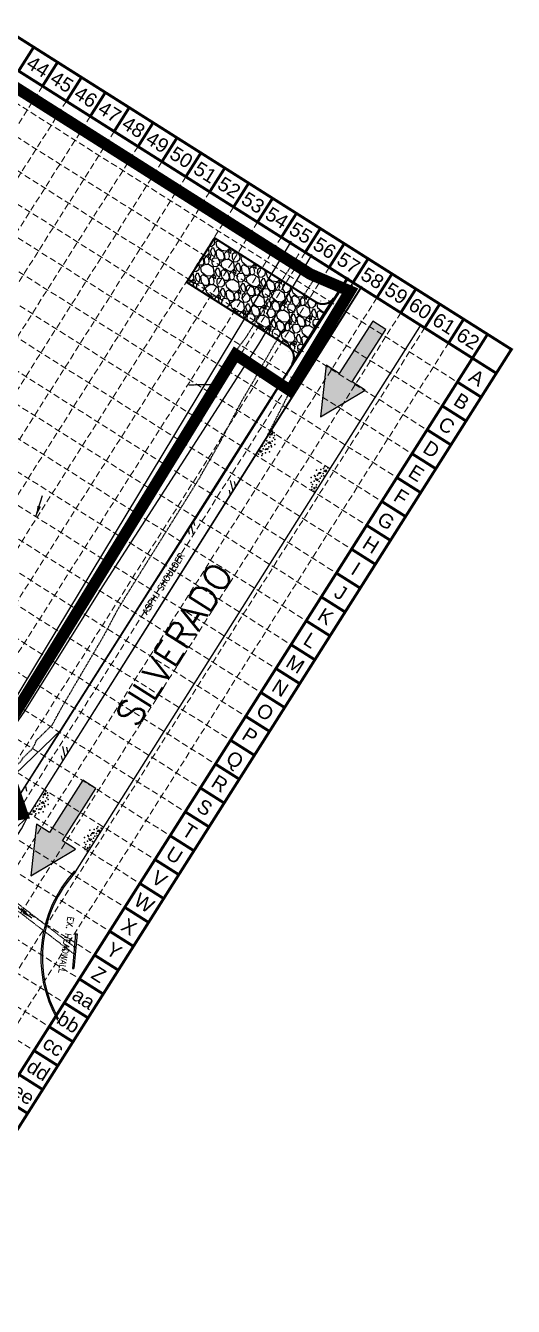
# Model space of a CAD drawing. Extents: x 4298 to 5039, y 4568 to 5236.
# Drawn here: x 4870 to 5039.1, y 4567.7 to 5011.9 of the extents above; entities that cross this region are included whole.
import ezdxf
from ezdxf.enums import TextEntityAlignment as Align

# ---------------------------------------------------------------- set-up
doc = ezdxf.new("R2010")
doc.units = 0
doc.header["$LTSCALE"] = 0.4
doc.header["$MEASUREMENT"] = 0
doc.linetypes.add('DASHED', pattern=[0.75, 0.5, -0.25])
doc.linetypes.add('HIDDEN', pattern=[0.375, 0.25, -0.125])
doc.layers.get('0').update_dxf_attribs({"linetype": 'CONTINUOUS'})
for name, color, linetype in [('BASE', 7, 'CONTINUOUS'), ('BOUNDARY', 1, 'CONTINUOUS'), ('CONTOURS', 35, 'DASHED'), ('ECURB', 2, 'CONTINUOUS'), ('ESTRM', 7, 'HIDDEN'), ('GL', 7, 'CONTINUOUS'), ('GRID', 254, 'HIDDEN'), ('LEGEND', 7, 'CONTINUOUS'), ('LIMITS OF DISTURBANCE', 1, 'DASHED'), ('STNAME', 1, 'CONTINUOUS')]:
    doc.layers.add(name, color=color, linetype=linetype)
doc.styles.get("Standard").update_dxf_attribs({"font": 'ARIAL.TTF'})
doc.styles.add('TEXT100', font='simplex.shx', dxfattribs={"height": 2.64})
doc.styles.add('TEXT175', font='simplex.shx', dxfattribs={"height": 4.53})
doc.styles.add('TEXT80', font='simplex.shx', dxfattribs={"height": 2.1})
doc.dimstyles.get("Standard").update_dxf_attribs({"dimtxt": 0.18, "dimasz": 0.18, "dimexe": 0.18, "dimexo": 0.0625, "dimgap": 0.09, "dimtad": 0, "dimtih": 1, "dimtoh": 1, "dimdec": 4, "dimzin": 0, "dimdsep": 46, "dimtxsty": 'Standard', "dimcen": 0.09, "dimadec": 0, "dimazin": 0, "dimtfac": 1, "dimtdec": 4, "dimtofl": 0, "dimtmove": 0, "dimatfit": 3, "dimfxl": 0, "dimtolj": 1, "dimtzin": 0, "dimarcsym": 0})

msp = doc.modelspace()

# ---------------------------------------------------------------- hatches: boundary and pattern name
at = {"layer": 'LEGEND'}
h = msp.add_hatch(dxfattribs=at)
h.set_pattern_fill('GRAVEL', color=4, scale=7.245522, angle=-76.2668, style=0)
h.set_pattern_definition([(151.746001, (-5975.5681, 6636.10374), (-77.106228265, 40.826211586), [0.9747835, -96.503744]), (108.7029008, (-5976.42675, 6636.5652), (27.679462431, -82.740546158), [1.672759, -165.603105]), (56.2436008, (-5976.96314, 6638.1496), (-60.221363245, -89.304840566), [1.179484, -116.769063]), (191.0069008, (-5979.39357, 6640.46456), (142.487787551, 27.363538537), [1.523284, -150.8050903]), (216.5669008, (-5980.88883, 6640.17372), (75.860102535, 55.833124869), [1.4937006, -147.876559]), (281.0069008, (-5982.08852, 6639.28383), (-27.363538537, 142.487787551), [1.523284, -150.8050903]), (321.4274008, (-5981.79768, 6637.78857), (-92.745025565, 74.298124193), [2.014465, -199.4318963]), (355.9885008, (-5980.22274, 6636.53254), (166.885122533, -11.42669202), [1.9018626, -188.284458]), (45.1628008, (-5978.32553, 6636.3995), (77.738196377, 78.668360122), [1.528443, -151.3160083]), (98.969601, (-5977.24783, 6637.48333), (11.88271853, -79.14232051), [1.7449535, -85.502687]), (146.1306008, (-5977.51989, 6639.20695), (-98.063327512, 65.539641724), [2.2566033, -223.403894]), (62.547301, (-5977.76106, 6633.47936), (30.189622088, 59.589278737), [0.770206, -76.250742]), (95.2024008, (-5977.40598, 6634.16283), (8.28440329, -94.939194449), [1.4653126, -145.0662965]), (148.7332, (-5977.539, 6635.622), (-7.038387, -1.7200953), [1.024669, -9.2220423]), (126.931801, (-5976.81465, 6636.3212), (22.67725234, -31.75173073), [0.5518045, -54.6284456]), (215.534601, (-5977.1462, 6636.7623), (19.39506197, 12.19866895), [0.7803644, -38.2379665]), (314.697001, (-5977.7812, 6636.3088), (19.23706807, -17.67494696), [1.267452, -40.9808385]), (85.2983, (-5976.8898, 6635.4078), (-3.5981834, -15.7968648), [0.9164933, -21.995861]), (300.1227008, (-5978.14386, 6640.84456), (38.316054547, -65.223592571), [1.2839065, -127.1070677]), (354.079401, (-5977.49953, 6639.73404), (-84.302619501, 9.232460208), [1.0771265, -106.635302]), (216.931801, (-5975.4821, 6635.7518), (31.75173073, 22.67725234), [1.1036017, -54.0766484]), (267.3437008, (-5976.36426, 6635.0887), (3.914152105, 75.544135956), [1.2839065, -127.1070677]), (263.177201, (-5982.5077, 6639.7781), (5.476264687, 38.63211998), [1.238115, -60.6676533]), (218.508301, (-5982.65475, 6638.54875), (68.821797469, 54.11291749), [1.0373993, -102.7026863]), (350.534601, (-5982.5033, 6633.9613), (38.63211427, -5.47630583), [1.1036017, -54.0766484]), (301.0872008, (-5981.4147, 6633.77985), (-50.514735966, 84.618648119), [1.214574, -120.242508]), (353.177201, (-5983.3461, 6637.41015), (-38.63211998, 5.476264687), [0.6190574, -61.2867107]), (25.043101, (-5982.6065, 6634.3836), (26.43345414, 13.91874848), [0.369449, -36.5756047]), (89.697, (-5982.2718, 6634.54), (-1.87808603, -22.83524988), [1.4937006, -28.380347]), (109.7422008, (-5982.26387, 6636.0337), (24.239327087, -68.663753467), [1.384257, -137.0412434]), (227.4233, (-5978.4147, 6636.154), (12.3566696, 10.478583), [1.0449637, -25.079135]), (276.8904008, (-5979.1217, 6635.38446), (15.164783506, -123.0927417225), [1.824379, -180.6132037]), (344.678601, (-5978.9028, 6633.57326), (-56.149075883, 16.11287584), [0.74597, -73.8512427]), (13.7332, (-5978.1834, 6633.376), (5.31829, 8.7584796), [0.4347313, -6.8107906]), (43.989601, (-5982.0871, 6636.2261), (-42.388341258, -40.19417096), [1.006577, -99.6514304]), (331.746001, (-5981.3629, 6636.9252), (77.106228265, -40.826211586), [1.949567, -95.5289603]), (283.7332, (-5979.6456, 6636.002), (8.7584796, -5.31829), [1.8838357, -5.361686]), (249.0380008, (-5979.1984, 6634.1723), (32.067817186, 82.4244864), [1.1456185, -113.4161396]), (177.787801, (-5979.6082, 6633.1025), (-29.87363496, 0.15800491), [1.0549625, -51.693234]), (131.3792008, (-5980.66242, 6633.14324), (-103.065696002, 116.5283224835), [1.7176596, -170.048588]), (99.1593008, (-5981.79786, 6634.4321), (-15.3228843446, 93.2190931584), [1.8171696, -179.8995995])])
edge = h.paths.add_edge_path()
edge.add_line((4962.35, 4894.48), (4976.88, 4917.44))
edge.add_arc((4973.06, 4919.87), 4.53, 237.7065, 327.6675, ccw=False)
edge.add_line((4970.64, 4916.04), (4935.56, 4938.23))
edge.add_line((4935.56, 4938.23), (4925.87, 4922.91))
edge.add_line((4925.87, 4922.91), (4960.94, 4900.73))
edge.add_arc((4958.52, 4896.91), 4.53, -32.3325, 57.7065, ccw=False)

# ---------------------------------------------------------------- linework, layer by layer
for points in [[(4987.81, 4885.5), (4983.29, 4888.4), (4994.88, 4906.51), (4990.36, 4909.41), (4978.76, 4891.3), (4974.23, 4894.2), (4972.32, 4876.27), (4987.81, 4885.5)], [(4887.37, 4726.27), (4882.85, 4729.17), (4894.44, 4747.28), (4889.92, 4750.18), (4878.32, 4732.07), (4873.79, 4734.97), (4871.89, 4717.04), (4887.37, 4726.27)]]:
    msp.add_lwpolyline(points, close=True)
at = {"color": 254}
for points in [[(4994.88, 4906.51), (4990.36, 4909.41), (4983.29, 4888.4), (4978.76, 4891.3)], [(4974.23, 4894.2), (4987.81, 4885.5), (4972.32, 4876.27), (4987.81, 4885.5)], [(4894.44, 4747.28), (4889.92, 4750.18), (4882.85, 4729.17), (4878.32, 4732.07)], [(4873.79, 4734.97), (4887.37, 4726.27), (4871.89, 4717.04), (4887.37, 4726.27)]]:
    msp.add_solid(points, dxfattribs=at)
at = {"layer": 'BASE', "color": 9}
msp.add_line((5024.94, 4896.58), (4825.77, 4581.92), dxfattribs=at)
at = {"layer": 'BASE', "const_width": 0.98}
for points in [[(4298.85, 4903.84), (4828.81, 4568.4), (5038.46, 4899.62), (4508.5, 5235.07)], [(4312.35, 4906.89), (4825.78, 4581.89), (5024.96, 4896.58), (4511.64, 5221.5)]]:
    msp.add_lwpolyline(points, close=True, dxfattribs=at)
for points in [[(4867.61, 4996.17), (4872.85, 5004.45)], [(4875.89, 4990.92), (4881.13, 4999.21)], [(4884.17, 4985.68), (4889.41, 4993.96)], [(4892.45, 4980.44), (4897.69, 4988.72)], [(4900.73, 4975.2), (4905.97, 4983.48)], [(4909.01, 4969.96), (4914.25, 4978.24)], [(4917.29, 4964.72), (4922.53, 4973)], [(4925.57, 4959.48), (4930.82, 4967.76)], [(4933.85, 4954.24), (4939.1, 4962.52)], [(4942.13, 4948.99), (4947.38, 4957.27)], [(4950.42, 4943.75), (4955.66, 4952.03)], [(4958.7, 4938.51), (4963.94, 4946.79)], [(4966.98, 4933.27), (4972.22, 4941.55)], [(4975.26, 4928.03), (4980.5, 4936.31)], [(4983.54, 4922.79), (4988.78, 4931.07)], [(4991.82, 4917.55), (4997.06, 4925.83)], [(5000.1, 4912.3), (5005.34, 4920.58)], [(5008.38, 4907.06), (5013.62, 4915.34)], [(5016.66, 4901.82), (5021.9, 4910.1)], [(5024.94, 4896.58), (5030.18, 4904.86)], [(5033.22, 4891.34), (5038.46, 4899.62)], [(5033.22, 4891.34), (5024.94, 4896.58)], [(5027.98, 4883.06), (5019.7, 4888.3)], [(5022.74, 4874.78), (5014.46, 4880.02)], [(5017.5, 4866.5), (5009.22, 4871.74)], [(5012.26, 4858.22), (5003.98, 4863.46)], [(5007.01, 4849.94), (4998.73, 4855.18)], [(5001.77, 4841.66), (4993.49, 4846.9)], [(4996.53, 4833.37), (4988.25, 4838.62)], [(4991.29, 4825.09), (4983.01, 4830.34)], [(4986.05, 4816.81), (4977.77, 4822.05)], [(4980.81, 4808.53), (4972.53, 4813.77)], [(4975.57, 4800.25), (4967.29, 4805.49)], [(4970.33, 4791.97), (4962.04, 4797.21)], [(4965.08, 4783.69), (4956.8, 4788.93)], [(4959.84, 4775.41), (4951.56, 4780.65)], [(4954.6, 4767.13), (4946.32, 4772.37)], [(4949.36, 4758.85), (4941.08, 4764.09)], [(4944.12, 4750.57), (4935.84, 4755.81)], [(4938.88, 4742.29), (4930.6, 4747.53)], [(4933.64, 4734.01), (4925.36, 4739.25)], [(4928.39, 4725.73), (4920.11, 4730.97)], [(4923.15, 4717.45), (4914.87, 4722.69)], [(4917.91, 4709.17), (4909.63, 4714.41)], [(4912.67, 4700.89), (4904.39, 4706.13)], [(4907.43, 4692.6), (4899.15, 4697.85)], [(4902.19, 4684.32), (4893.91, 4689.57)], [(4896.95, 4676.04), (4888.67, 4681.28)], [(4891.7, 4667.76), (4883.42, 4673)], [(4886.46, 4659.48), (4878.18, 4664.72)], [(4881.22, 4651.2), (4872.94, 4656.44)], [(4875.98, 4642.92), (4867.7, 4648.16)], [(4870.74, 4634.64), (4862.46, 4639.88)]]:
    msp.add_lwpolyline(points, dxfattribs=at)
at = {"layer": 'BOUNDARY', "color": 7}
msp.add_line((4962.05, 4937.12), (4839.46, 4733.96), dxfattribs=at)
at = {"layer": 'CONTOURS'}
for p, q in [((4964.77, 4932.76, 443), (4957.86, 4921.93, 443)), ((4975.39, 4908.01, 444), (4988.39, 4930.72, 444)), ((4957.86, 4921.93, 443), (4955.41, 4918.09, 443)), ((4955.41, 4918.09, 443), (4952.03, 4912.59, 443)), ((4949.62, 4908.84, 443), (4947.1, 4904.9, 443)), ((4950.14, 4909.64, 443), (4949.62, 4908.84, 443)), ((4952.03, 4912.59, 443), (4950.14, 4909.64, 443)), ((4947.1, 4904.9, 443), (4946.41, 4903.78, 443)), ((4966.48, 4894.21, 444), (4975.39, 4908.01, 444)), ((4946.41, 4903.78, 443), (4942.17, 4898.03, 443)), ((4941.15, 4896.59, 443), (4938, 4892.35, 443)), ((4942.17, 4898.03, 443), (4941.15, 4896.59, 443)), ((4937.29, 4891.35, 443), (4934.32, 4887.39, 443)), ((4938, 4892.35, 443), (4937.29, 4891.35, 443)), ((4964.26, 4890.29, 444), (4964.94, 4891.82, 444)), ((4964.94, 4891.82, 444), (4966.48, 4894.21, 444)), ((4929.83, 4887.29, 443), (4926.58, 4887.22, 443)), ((4934.32, 4887.39, 443), (4929.83, 4887.29, 443)), ((4952.41, 4866.9, 444), (4963.18, 4887.88, 444)), ((4963.18, 4887.88, 444), (4964.26, 4890.29, 444))]:
    msp.add_line(p, q, dxfattribs=at)
at = {"layer": 'CONTOURS', "elevation": 443, "flags": 128}
msp.add_lwpolyline([(4838.17, 4728.03), (4838.2, 4728.08), (4840.12, 4728.89), (4841.23, 4729.36), (4841.7, 4730.07), (4843.63, 4730.97), (4849.89, 4737.02), (4849.89, 4737.03), (4850, 4737.21), (4850.11, 4737.39), (4850.24, 4737.61), (4850.29, 4737.69), (4853.73, 4741.02), (4853.91, 4741.33), (4854.05, 4741.57), (4857.51, 4744.92), (4863.13, 4750.37), (4864.33, 4752.8), (4868.63, 4757), (4868.8, 4757.39), (4868.97, 4757.77), (4872.55, 4761.27), (4872.88, 4762.13), (4873.13, 4762.37), (4873.35, 4762.96), (4873.73, 4763.94), (4879.32, 4769.46), (4880.87, 4772.33), (4882.57, 4775.46), (4897.09, 4800.17), (4898.87, 4803.52), (4901.66, 4808.77), (4903.81, 4812.44), (4905.96, 4815.89), (4909.7, 4821.89), (4910.32, 4822.9), (4922.09, 4841.75), (4925.74, 4847.61), (4926.2, 4848.34), (4929.18, 4853.14), (4930.57, 4855.35), (4931.35, 4856.86), (4934.47, 4862.26), (4937.47, 4867.44), (4945.07, 4881.86), (4949.58, 4889.56), (4950.92, 4892.09), (4954.23, 4897.73), (4954.85, 4898.89), (4956.46, 4901.68), (4957.59, 4903.43), (4964.07, 4914.64), (4969.97, 4923.82)], dxfattribs=at)
at = {"layer": 'ECURB', "color": 7}
for p, q in [((4861.77, 4735.32), (4981.64, 4924.69)), ((4870.71, 4737.37), (4986.61, 4921.53)), ((4887.38, 4718.39), (5007.28, 4908.42)), ((4955.58, 4870.55), (4955.09, 4870.42)), ((4955.09, 4870.42), (4955.52, 4869.92)), ((4955.52, 4869.92), (4955.58, 4870.55)), ((4951.32, 4864.65), (4951.1, 4864.12)), ((4951.1, 4864.12), (4951.84, 4864.1)), ((4951.84, 4864.1), (4951.32, 4864.65)), ((4953.14, 4864.8), (4953.37, 4865.29)), ((4953.85, 4864.88), (4953.14, 4864.8)), ((4953.37, 4865.29), (4953.85, 4864.88)), ((4954.01, 4867.19), (4954.56, 4867.7)), ((4955.01, 4866.89), (4954.01, 4867.19)), ((4954.56, 4867.7), (4955.01, 4866.89)), ((4971.68, 4856.87), (4972.39, 4856.95)), ((4972.17, 4856.45), (4971.68, 4856.87)), ((4972.39, 4856.95), (4972.17, 4856.45)), ((4973.7, 4857.65), (4974.21, 4857.1)), ((4974.43, 4857.63), (4973.7, 4857.65)), ((4974.21, 4857.1), (4974.43, 4857.63)), ((4940.58, 4850.8), (4940.99, 4849.01)), ((4941.94, 4850.45), (4941.12, 4854.11)), ((4942.91, 4851.98), (4942.49, 4853.82)), ((4970.01, 4851.82), (4969.95, 4851.2)), ((4969.95, 4851.2), (4970.45, 4851.33)), ((4970.45, 4851.33), (4970.01, 4851.82)), ((4970.52, 4854.86), (4971.52, 4854.56)), ((4970.97, 4854.05), (4970.52, 4854.86)), ((4971.52, 4854.56), (4970.97, 4854.05)), ((4926.38, 4837.39), (4926.79, 4835.55)), ((4927.35, 4838.91), (4928.17, 4835.25)), ((4928.7, 4838.56), (4928.3, 4840.35)), ((4883.75, 4758.29), (4882.93, 4761.94)), ((4882.4, 4758.64), (4882.8, 4756.85)), ((4884.72, 4759.81), (4884.31, 4761.65)), ((4870.51, 4746.4), (4870.11, 4748.19)), ((4877.01, 4745.69), (4876.51, 4745.57)), ((4876.51, 4745.57), (4876.95, 4745.07)), ((4876.95, 4745.07), (4877.01, 4745.69)), ((4872.75, 4739.79), (4872.53, 4739.27)), ((4873.26, 4739.25), (4872.75, 4739.79)), ((4874.57, 4739.95), (4874.79, 4740.44)), ((4875.28, 4740.02), (4874.57, 4739.95)), ((4874.79, 4740.44), (4875.28, 4740.02)), ((4875.44, 4742.33), (4875.99, 4742.85)), ((4876.44, 4742.03), (4875.44, 4742.33)), ((4875.99, 4742.85), (4876.44, 4742.03)), ((4872.53, 4739.27), (4873.26, 4739.25)), ((4893.11, 4732.02), (4893.82, 4732.09)), ((4893.59, 4731.6), (4893.11, 4732.02)), ((4893.82, 4732.09), (4893.59, 4731.6)), ((4895.12, 4732.79), (4895.64, 4732.25)), ((4895.86, 4732.77), (4895.12, 4732.79)), ((4895.64, 4732.25), (4895.86, 4732.77)), ((4891.44, 4726.97), (4891.38, 4726.35)), ((4891.38, 4726.35), (4891.87, 4726.48)), ((4891.87, 4726.48), (4891.44, 4726.97)), ((4891.95, 4730.01), (4892.95, 4729.71)), ((4892.4, 4729.19), (4891.95, 4730.01)), ((4892.95, 4729.71), (4892.4, 4729.19))]:
    msp.add_line(p, q, dxfattribs=at)
at = {"layer": 'ECURB', "color": 5}
for p, q in [((4887.38, 4696.98), (4886.25, 4684.96)), ((4887.88, 4696.93, 443.12), (4886.75, 4684.91, 443.2)), ((4887.38, 4696.98, 443.12), (4887.88, 4696.93, 443.12)), ((4886.25, 4684.96, 443.2), (4886.75, 4684.91, 443.2))]:
    msp.add_line(p, q, dxfattribs=at)
at = {"layer": 'ECURB', "color": 7}
for centre, radius, start, end in [((4829.61, 4756.33), 45.27, 242.9152, 335.2243), ((4919.48, 4688.81), 44.15, 137.3412, 209.5705), ((4919.48, 4688.81), 43.65, 137.3412, 209.2195)]:
    msp.add_arc(centre, radius, start, end, dxfattribs=at)
for p in [(4954.69, 4869.14), (4954.8, 4869.96), (4955.63, 4871.27), (4956, 4868.98), (4956.22, 4870.67), (4956.29, 4869.77), (4956.49, 4868.34), (4951.99, 4864.34), (4952.07, 4866), (4952.4, 4865.16), (4952.91, 4866.14), (4953.42, 4866.78), (4953.7, 4867.91), (4954, 4865.11), (4954.32, 4865.8), (4954.65, 4864.07), (4955.16, 4866.24), (4955.31, 4865.81), (4955.47, 4867.79), (4956.47, 4866.6), (4950.75, 4863.26), (4951.91, 4862.86), (4952.19, 4863.43), (4953.16, 4863.79), (4969.06, 4855.14), (4970.23, 4855.93), (4970.37, 4855.51), (4970.89, 4857.68), (4971.21, 4855.95), (4971.53, 4856.63), (4972.37, 4857.96), (4972.63, 4855.61), (4973.14, 4856.59), (4973.34, 4858.32), (4973.46, 4855.74), (4973.55, 4857.41), (4973.62, 4858.89), (4974.78, 4858.49), (4969.04, 4853.41), (4969.25, 4851.98), (4969.31, 4851.07), (4969.53, 4852.77), (4970.06, 4853.96), (4970.74, 4851.78), (4970.84, 4852.61), (4971.84, 4853.83), (4972.11, 4854.96), (4969.91, 4850.48), (4876.12, 4744.29), (4876.22, 4745.11), (4877.05, 4746.42), (4877.43, 4744.12), (4877.64, 4745.82), (4877.71, 4744.92), (4873.5, 4741.15), (4873.82, 4740.31), (4874.33, 4741.29), (4874.85, 4741.93), (4875.12, 4743.06), (4875.43, 4740.26), (4875.75, 4740.94), (4876.59, 4741.39), (4876.73, 4740.96), (4876.9, 4742.93), (4877.9, 4741.75), (4877.91, 4743.49), (4872.18, 4738.41), (4873.34, 4738.01), (4873.41, 4739.48), (4873.62, 4738.58), (4874.59, 4738.93), (4876.07, 4739.22), (4891.65, 4731.08), (4891.8, 4730.65), (4892.31, 4732.83), (4892.64, 4731.1), (4892.96, 4731.78), (4893.8, 4733.11), (4894.05, 4730.75), (4894.56, 4731.73), (4894.77, 4733.46), (4894.89, 4730.89), (4894.97, 4732.56), (4895.05, 4734.03), (4896.21, 4733.63), (4890.47, 4728.56), (4890.49, 4730.29), (4890.67, 4727.12), (4890.74, 4726.22), (4890.96, 4727.92), (4891.49, 4729.11), (4892.16, 4726.93), (4892.27, 4727.75), (4893.26, 4728.98), (4893.54, 4730.11), (4891.33, 4725.62)]:
    msp.add_point(p, dxfattribs=at)
at = {"layer": 'ESTRM', "color": 5}
for p, q in [((4837.61, 4727.74), (4887.2, 4689.66)), ((4839.73, 4728.63), (4887.42, 4692.01))]:
    msp.add_line(p, q, dxfattribs=at)
at = {"layer": 'GL'}
for points in [[(4382.19, 5016.61, 443.26), (4398.11, 5005.28, 443.2), (4441.29, 4979.1, 443.02), (4484.96, 4952.47, 443.02), (4530.36, 4923.05, 443.29), (4573.04, 4898.56, 442.91), (4619.73, 4866.91, 442.53), (4663.84, 4838.62, 442.27), (4724.47, 4801.05, 441.75), (4770.04, 4769.77, 441.19), (4835.47, 4729.64, 440.15), (4838.12, 4728.61, 440.23), (4869.77, 4774.12, 442.01), (4896.66, 4817.29, 442.3), (4924, 4859.62, 442.37), (4950.86, 4901.42, 442.56), (4969.38, 4932.47, 442.6)], [(4377.17, 5008.68, 444.86), (4393.95, 4998.03, 444.85), (4436.02, 4971.13, 444.84), (4479.19, 4944.63, 444.66), (4525.49, 4915.14, 444.48), (4567.96, 4890.11, 444.23), (4567.96, 4890.11, 444.23), (4614, 4858.13, 443.99), (4657.91, 4829.72, 444.11), (4719.01, 4791.91, 443.81), (4763.44, 4760.51, 443.42), (4813.6, 4722.42, 443), (4839.07, 4717.9, 443.02), (4861.77, 4735.32, 443.19), (4882.59, 4767.87, 443.34), (4908.71, 4809.12, 443.48), (4936.03, 4851.81, 443.53), (4962.57, 4894, 443.86), (4982.07, 4924.42, 443.85)], [(4372.77, 5001.73, 444.84), (4388.99, 4991.46, 444.82), (4431.88, 4964.44, 444.73), (4474.56, 4937.49, 444.61), (4520.93, 4908.1, 444.47), (4562.88, 4881.69, 444.35), (4610.07, 4851.92, 444.01), (4654.33, 4823.89, 444.03), (4714.36, 4785.74, 443.74), (4758.89, 4754.96, 443.35), (4809, 4716.03, 443.17), (4845.08, 4713.8, 443.14), (4870.71, 4737.37, 443.4), (4886.42, 4762.3, 443.63), (4914.54, 4806.85, 443.8), (4940.41, 4847.96, 443.9), (4966.99, 4889.93, 444.12), (4986.77, 4921.43, 444.23)], [(4843.47, 4730.22, 443.27), (4882.59, 4767.87, 443.34)]]:
    msp.add_polyline3d(points, dxfattribs=at)
at = {"layer": 'GRID', "color": 252, "linetype": 'HIDDEN', "lineweight": 0, "ltscale": 22}
for p, q in [((4506.59, 5213.04), (5019.99, 4888.08)), ((4501.35, 5204.76), (5014.75, 4879.8)), ((4496.11, 5196.48), (5009.5, 4871.52)), ((4490.58, 5188.42), (5003.98, 4863.46)), ((4485.34, 5180.14), (4998.73, 4855.18)), ((4480.1, 5171.86), (4993.49, 4846.9)), ((4474.85, 5163.58), (4988.25, 4838.62)), ((4469.61, 5155.3), (4983.01, 4830.34)), ((4464.37, 5147.02), (4977.77, 4822.05)), ((4459.13, 5138.74), (4972.53, 4813.77)), ((4453.89, 5130.46), (4967.29, 4805.49)), ((4448.65, 5122.18), (4962.04, 4797.21)), ((4443.41, 5113.9), (4956.8, 4788.93)), ((4438.17, 5105.62), (4951.56, 4780.65)), ((4432.92, 5097.34), (4946.32, 4772.37)), ((4427.68, 5089.05), (4941.08, 4764.09)), ((4422.44, 5080.77), (4935.84, 4755.81)), ((4417.2, 5072.49), (4930.6, 4747.53)), ((4411.96, 5064.21), (4925.36, 4739.25)), ((4406.72, 5055.93), (4920.11, 4730.97)), ((4401.48, 5047.65), (4914.87, 4722.69)), ((4396.23, 5039.37), (4909.63, 4714.41)), ((4390.99, 5031.09), (4904.39, 4706.13)), ((4385.75, 5022.81), (4899.15, 4697.85)), ((4380.51, 5014.53), (4893.91, 4689.57)), ((4375.27, 5006.25), (4888.67, 4681.28)), ((4370.03, 4997.97), (4883.42, 4673)), ((4364.79, 4989.69), (4878.18, 4664.72)), ((4875.89, 4990.92), (4692.42, 4701.07)), ((4884.17, 4985.68), (4700.7, 4695.83)), ((4359.54, 4981.41), (4872.94, 4656.44)), ((4892.45, 4980.44), (4708.98, 4690.58)), ((4900.73, 4975.2), (4717.26, 4685.34)), ((4909.01, 4969.96), (4725.54, 4680.1)), ((4917.29, 4964.72), (4733.82, 4674.86)), ((4925.57, 4959.48), (4742.1, 4669.62)), ((4933.85, 4954.24), (4750.38, 4664.38)), ((4942.13, 4948.99), (4758.66, 4659.14)), ((4950.42, 4943.75), (4766.94, 4653.9)), ((4958.7, 4938.51), (4775.23, 4648.65)), ((4966.98, 4933.27), (4783.51, 4643.41)), ((4975.26, 4928.03), (4791.79, 4638.17)), ((4983.54, 4922.79), (4800.07, 4632.93)), ((4991.82, 4917.55), (4808.35, 4627.69)), ((5000.1, 4912.3), (4816.63, 4622.45)), ((5008.45, 4907.21), (4824.89, 4617.21)), ((5016.73, 4901.97), (4833.17, 4611.97))]:
    msp.add_line(p, q, dxfattribs=at)
at = {"layer": 'LEGEND', "color": 4, "const_width": 0.725}
msp.add_lwpolyline([(4962.35, 4894.48), (4976.88, 4917.44, -0.414014), (4970.64, 4916.04), (4935.56, 4938.23), (4925.87, 4922.91), (4960.94, 4900.73, -0.414413)], format="xyb", close=True, dxfattribs=at)
at = {"layer": 'LIMITS OF DISTURBANCE', "ltscale": 80, "const_width": 4}
msp.add_lwpolyline([(4512.61, 5212.94), (4378.49, 5001.86), (4400.7, 4987.23), (4409.97, 5001.87), (4488.55, 4952.41), (4475.93, 4932.03), (4550.42, 4885.44), (4562.36, 4906.53), (4801.17, 4754.88), (4801.15, 4731.32), (4820.84, 4723.2), (4833.12, 4732.79), (4868.89, 4738.54), (4860.36, 4763.58), (4942.83, 4897.85), (4961.74, 4885.33), (4982.48, 4919.82), (4968.75, 4925.72), (4513.41, 5214.37)], close=True, dxfattribs=at)

# ---------------------------------------------------------------- texts
at = {"layer": 'BASE'}
for s, p in [('44', (4874.37, 4997.69)), ('45', (4882.65, 4992.44)), ('46', (4890.93, 4987.2)), ('47', (4899.21, 4981.96)), ('48', (4907.49, 4976.72)), ('49', (4915.77, 4971.48)), ('50', (4924.05, 4966.24)), ('51', (4932.33, 4961)), ('52', (4940.62, 4955.75)), ('53', (4948.9, 4950.51)), ('54', (4957.18, 4945.27)), ('55', (4965.46, 4940.03)), ('56', (4973.74, 4934.79)), ('57', (4982.02, 4929.55)), ('58', (4990.3, 4924.31)), ('59', (4998.58, 4919.07)), ('60', (5006.86, 4913.82)), ('61', (5015.14, 4908.58)), ('62', (5023.42, 4903.34)), ('A', (5026.46, 4889.82)), ('B', (5021.22, 4881.54)), ('C', (5015.98, 4873.26)), ('D', (5010.74, 4864.98)), ('E', (5005.49, 4856.7)), ('F', (5000.25, 4848.42)), ('G', (4995.01, 4840.14)), ('H', (4989.77, 4831.86)), ('I', (4984.53, 4823.57)), ('J', (4979.29, 4815.29)), ('K', (4974.05, 4807.01)), ('L', (4968.81, 4798.73)), ('M', (4963.56, 4790.45)), ('N', (4958.32, 4782.17)), ('O', (4953.08, 4773.89)), ('P', (4947.84, 4765.61)), ('Q', (4942.6, 4757.33)), ('R', (4937.36, 4749.05)), ('S', (4932.12, 4740.77)), ('T', (4926.87, 4732.49)), ('U', (4921.63, 4724.21)), ('V', (4916.39, 4715.93)), ('W', (4911.15, 4707.65)), ('X', (4905.91, 4699.37)), ('Y', (4900.67, 4691.09)), ('Z', (4895.43, 4682.8)), ('aa', (4890.19, 4674.52)), ('bb', (4884.94, 4666.24)), ('cc', (4879.7, 4657.96)), ('dd', (4874.46, 4649.68)), ('ee', (4869.22, 4641.4))]:
    msp.add_text(s, height=4.9, rotation=327.6675, dxfattribs=at).set_placement(p, align=Align.MIDDLE_CENTER)
at = {"layer": 'ECURB', "color": 7, "style": 'TEXT80'}
msp.add_text('ASPH. SHOULDER', height=2.1, rotation=57.6245, dxfattribs=at).set_placement((4912.17, 4807.54))
at = {"layer": 'ECURB', "color": 5, "style": 'TEXT80'}
msp.add_text('EX. HEADWALL', height=2.1, rotation=260.3867, dxfattribs=at).set_placement((4884.75, 4703.02, 445.26))
at = {"layer": 'STNAME', "color": 7, "style": 'TEXT175'}
msp.add_text('SILVERADO', height=9.06, rotation=57.6675, dxfattribs=at).set_placement((4925.45, 4794.87), align=Align.CENTER)

# ---------------------------------------------------------------- leaders
at = {"layer": 'ESTRM', "color": 7, "linetype": 'Continuous'}
for points in [[(4873.64, 4841.62), (4875.92, 4848.93)], [(4872.22, 4702.33), (4866.11, 4706.95)]]:
    msp.add_leader(points, dimstyle='Standard', override={"dimasz": 3.75, "dimgap": 0.6, "dimtad": 1, "dimtih": 0, "dimtoh": 0, "dimdec": 1, "dimpost": "'", "dimtxsty": 'TEXT100', "dimcen": 0}, dxfattribs=at)

doc.saveas('drawing.dxf')
